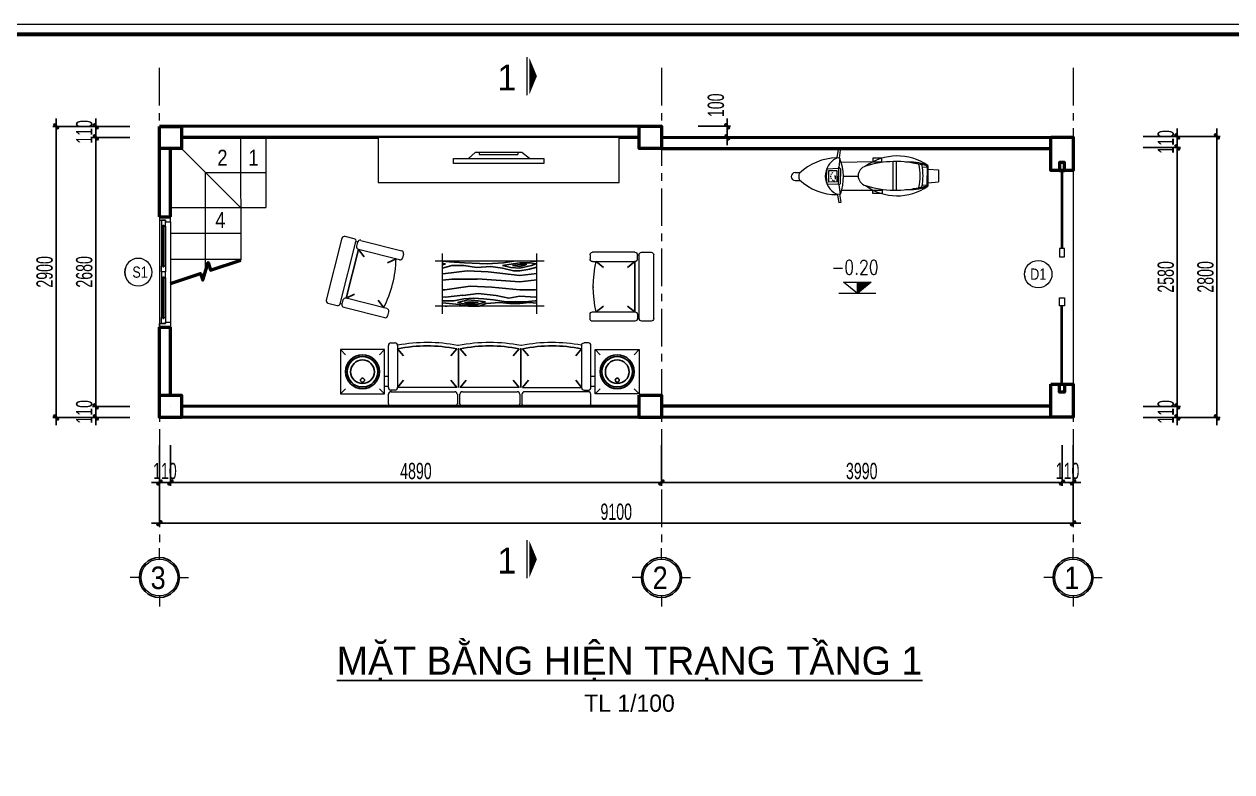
# Model space of a CAD drawing. Header units: millimetres. Extents: x 596422 to 1674380, y -367470 to 58862.
# Drawn here: x 821793 to 833821, y -9813 to -2363 of the extents above; entities that cross this region are included whole.
import ezdxf
from ezdxf.enums import TextEntityAlignment as Align

# ---------------------------------------------------------------- set-up
doc = ezdxf.new("R2010")
doc.units = ezdxf.units.MM
doc.header["$LTSCALE"] = 600
doc.header["$MEASUREMENT"] = 0
doc.linetypes.add('ACAD_ISO07W100', pattern=[3, 0, -3])
doc.linetypes.add('CENTER', pattern=[2, 1.25, -0.25, 0.25, -0.25])
doc.layers.get('0').update_dxf_attribs({"lineweight": 0})
doc.layers.get('Defpoints').update_dxf_attribs({"lineweight": 0})
for name, color, linetype, lineweight in [('0.15_Cua', 144, 'Continuous', 15), ('01-noithat', 33, 'Continuous', 15), ('A-WIPEOUT', 254, 'ACAD_ISO07W100', 0), ('cat1', 30, 'Continuous', 50), ('EG Dim', 8, 'Continuous', 18), ('EG Text2', 7, 'Continuous', 18), ('hatch1', 136, 'Continuous', 9), ('i_noithat', 25, 'Continuous', 15), ('ISO', 33, 'Continuous', 15), ('LC ISO', 153, 'Continuous', 13), ('LC Khac', 4, 'Continuous', 9), ('LC Net manh', 9, 'Continuous', 5), ('LC Text1', 3, 'Continuous', 20), ('LC Text2', 7, 'Continuous', 25), ('text', 1, 'Continuous', 20), ('thay1', 63, 'Continuous', 18), ('truc', 76, 'CENTER', 9), ('v TUONG', 1, 'Continuous', 40), ('VAT DUNG', 44, 'Continuous', 9)]:
    doc.layers.add(name, color=color, linetype=linetype, lineweight=lineweight)
for name, color, linetype in [('font', 41, 'Continuous'), ('Khungten_LCDI', 7, 'Continuous'), ('Kichthuoc', 9, 'Continuous'), ('NETMANH', 44, 'Continuous')]:
    doc.layers.add(name, color=color, linetype=linetype)
doc.styles.add('EG 1', font='VHAVANB.TTF')
doc.styles.add('General text 2', font='arial.ttf')
doc.styles.add('HOATBIF', font='hoatbif.shx', dxfattribs={"width": 0.65})
doc.styles.add('Khungten', font='VHAVAN.TTF', dxfattribs={"width": 0.9, "height": 5000})
doc.styles.add('LC 1', font='VHAVANB.TTF')
doc.styles.add('style1', font='VHARIALN.TTF')
doc.styles.add('T1', font='Vnsimli.shx', dxfattribs={"width": 0.8})
doc.styles.add('Title', font='VHAVAN.TTF', dxfattribs={"width": 0.8})
doc.linetypes.add('ZIGZAG', pattern='A,0.0001,-0.2,[131,ltypeshp.shx,S=0.2,R=0,X=-0.2,Y=0],-0.4,[131,ltypeshp.shx,S=0.2,R=180,X=0.2,Y=0],-0.2', length=0.8001)
doc.dimstyles.new('1-100', dxfattribs={"dimscale": 300, "dimtxt": 1.2, "dimasz": 0.25, "dimexe": 0.5, "dimexo": 0, "dimgap": 0.3, "dimtad": 1, "dimdec": 0, "dimzin": 0, "dimdsep": 46, "dimtxsty": 'HOATBIF', "dimblk1": 'DOT', "dimblk2": 'DOT', "dimsah": 1, "dimcen": -1, "dimdle": 1, "dimclrd": 256, "dimclre": 256, "dimclrt": 4, "dimadec": 3, "dimazin": 2, "dimtfac": 0.333333, "dimtdec": 0, "dimtix": 1, "dimtmove": 2, "dimatfit": 3, "dimldrblk": 'DOT', "dimfxl": 1, "dimtvp": 0.833333, "dimtolj": 1, "dimtzin": 0, "dimarcsym": 0})

# ---------------------------------------------------------------- blocks, each defined once
blk = doc.blocks.new('LCDI-new')
at = {"layer": 'Defpoints', "lineweight": 0}
blk.add_lwpolyline([(-1626044.71, 488105.01), (-1626044.71, 488402.01), (-1625624.71, 488402.01), (-1625624.71, 488105.01)], close=True, dxfattribs=at)
at = {"layer": 'Khungten_LCDI', "color": 5, "lineweight": 60}
blk.add_lwpolyline([(-1626032.71, 488107.01), (-1626032.71, 488400.01), (-1625626.71, 488400.01), (-1625626.71, 488107.01)], close=True, dxfattribs=at)
at = {"color": 2, "style": 'Title', "width": 1.824646}
for tag, p, p2 in [('TENBANVE1', (-1625663.58, 488164.65), (-1625629.32, 488164.65)), ('TENBANVE2', (-1625663.58, 488157.89), (-1625629.32, 488157.89))]:
    blk.add_attdef(tag, text='', height=2.5, dxfattribs=at).set_placement(p, p2, align=Align.FIT)
at = {"color": 7, "style": 'Khungten', "width": 0.8}
for tag, p in [('REVISION', (-1625637.72, 488146.05)), ('NGAYHT', (-1625637.25, 488137.42))]:
    blk.add_attdef(tag, text='', height=2, dxfattribs=at).set_placement(p, align=Align.CENTER)
at = {"color": 2, "style": 'Title', "width": 0.7}
blk.add_attdef('SOBANVE', text='', height=2.5, dxfattribs=at).set_placement((-1625637.09, 488114.55), align=Align.CENTER)
blk = doc.blocks.new('TIEUDE1')
at = {"layer": 'EG Text2', "color": 7, "style": 'EG 1'}
blk.add_attdef('TIªU§Ò', text='', height=5, dxfattribs=at).set_placement((0, 0), align=Align.BOTTOM_CENTER)
blk.add_attdef('TL', text='', height=3, dxfattribs=at).set_placement((0, -2), align=Align.TOP_CENTER)
blk = doc.blocks.new('TTRUC')
at = {"layer": 'ISO'}
for p, q in [((0, 6.37), (0, 10.13)), ((-6.37, 0), (-10.13, 0)), ((6.37, 0), (10.13, 0)), ((0, -6.37), (0, -10.13))]:
    blk.add_line(p, q, dxfattribs=at)
blk.add_circle((0, 0), 6.37, dxfattribs=at)
at = {"layer": 'Kichthuoc'}
blk.add_circle((0, 0), 6.95, dxfattribs=at)
blk = doc.blocks.new('DOT')
at = {"layer": 'Kichthuoc'}
blk.add_line((-3, 0), (3, 0), dxfattribs=at)
at = {"layer": 'Kichthuoc', "color": 4}
blk.add_line((-1, -1), (1, 1), dxfattribs=at)
blk.add_lwpolyline([(0.5, 1), (-1, -0.5), (-0.5, -1), (1, 0.5)], close=True, dxfattribs=at)
blk = doc.blocks.new('*D348')
at = {"layer": 'Defpoints', "color": 0, "transparency": 16777216}
for p in [(823250, -6558), (828140, -6558), (828140, -6930)]:
    blk.add_point(p, dxfattribs=at)
at = {"layer": 'EG Dim', "lineweight": -2, "transparency": 16777216}
for p, q in [((823250, -6558), (823250, -6962)), ((828140, -6558), (828140, -6962)), ((823276, -6930), (828114, -6930))]:
    blk.add_line(p, q, dxfattribs=at)
at = {"layer": 'EG Dim', "lineweight": -2, "transparency": 16777216, "xscale": 26, "yscale": 26, "zscale": 26, "rotation": 180}
blk.add_blockref('DOT', (823250, -6930), dxfattribs=at)
at = {"layer": 'EG Dim', "lineweight": -2, "transparency": 16777216, "xscale": 26, "yscale": 26, "zscale": 26}
blk.add_blockref('DOT', (828140, -6930), dxfattribs=at)
at = {"layer": 'EG Dim', "color": 4, "transparency": 16777216, "insert": (825695, -6816), "char_height": 162.5, "attachment_point": 5, "style": 'HOATBIF'}
blk.add_mtext('\\A1;4890', dxfattribs=at)
blk = doc.blocks.new('_Dot')
at = {"color": 0, "linetype": 'ByBlock', "lineweight": -2}
blk.add_line((-0.5, 0), (-1, 0), dxfattribs=at)
at = {"color": 0, "linetype": 'ByBlock', "const_width": 0.5}
blk.add_lwpolyline([(-0.25, 0, 1), (0.25, 0, 1)], format="xyb", close=True, dxfattribs=at)
blk = doc.blocks.new('*D349')
at = {"layer": 'Defpoints', "color": 0, "transparency": 16777216}
for p in [(828140, -6558), (832130, -6557), (832130, -6929)]:
    blk.add_point(p, dxfattribs=at)
at = {"layer": 'EG Dim', "lineweight": -2, "transparency": 16777216}
for p, q in [((828140, -6558), (828140, -6962)), ((832130, -6557), (832130, -6962)), ((828166, -6929), (832104, -6929))]:
    blk.add_line(p, q, dxfattribs=at)
at = {"layer": 'EG Dim', "lineweight": -2, "transparency": 16777216, "xscale": 26, "yscale": 26, "zscale": 26, "rotation": 180}
blk.add_blockref('DOT', (828140, -6929), dxfattribs=at)
at = {"layer": 'EG Dim', "lineweight": -2, "transparency": 16777216, "xscale": 26, "yscale": 26, "zscale": 26}
blk.add_blockref('DOT', (832130, -6929), dxfattribs=at)
at = {"layer": 'EG Dim', "color": 4, "transparency": 16777216, "insert": (830135, -6816), "char_height": 162.5, "attachment_point": 5, "style": 'HOATBIF'}
blk.add_mtext('\\A1;3990', dxfattribs=at)
blk = doc.blocks.new('*D350')
at = {"layer": 'Defpoints', "color": 0, "transparency": 16777216}
for p in [(823140, -6558), (832240, -6558), (832240, -7336)]:
    blk.add_point(p, dxfattribs=at)
at = {"layer": 'EG Dim', "lineweight": -2, "transparency": 16777216}
for p, q in [((823140, -6558), (823140, -7369)), ((832240, -6558), (832240, -7369)), ((823166, -7336), (832214, -7336))]:
    blk.add_line(p, q, dxfattribs=at)
at = {"layer": 'EG Dim', "lineweight": -2, "transparency": 16777216, "xscale": 26, "yscale": 26, "zscale": 26, "rotation": 180}
blk.add_blockref('DOT', (823140, -7336), dxfattribs=at)
at = {"layer": 'EG Dim', "lineweight": -2, "transparency": 16777216, "xscale": 26, "yscale": 26, "zscale": 26}
blk.add_blockref('DOT', (832240, -7336), dxfattribs=at)
at = {"layer": 'EG Dim', "color": 4, "transparency": 16777216, "insert": (827690, -7222), "char_height": 162.5, "attachment_point": 5, "style": 'HOATBIF'}
blk.add_mtext('\\A1;9100', dxfattribs=at)
blk = doc.blocks.new('*D351')
at = {"layer": 'Defpoints', "color": 0, "transparency": 16777216}
for p in [(822846, -3491), (822506, -6171), (822846, -6171)]:
    blk.add_point(p, dxfattribs=at)
at = {"layer": 'EG Dim', "lineweight": -2, "transparency": 16777216}
for p, q in [((822846, -3491), (822473, -3491)), ((822506, -3517), (822506, -6145)), ((822846, -6171), (822473, -6171))]:
    blk.add_line(p, q, dxfattribs=at)
at = {"layer": 'EG Dim', "lineweight": -2, "transparency": 16777216, "xscale": 26, "yscale": 26, "zscale": 26}
for p, rotation in [((822506, -3491), 90), ((822506, -6171), 270)]:
    blk.add_blockref('DOT', p, dxfattribs=dict(at, rotation=rotation))
at = {"layer": 'EG Dim', "color": 4, "transparency": 16777216, "insert": (822392, -4831), "char_height": 162.5, "attachment_point": 5, "rotation": 90, "style": 'HOATBIF'}
blk.add_mtext('\\A1;2680', dxfattribs=at)
blk = doc.blocks.new('*D352')
at = {"layer": 'Defpoints', "color": 0, "transparency": 16777216}
for p in [(822846, -6171), (822506, -6281), (822846, -6281)]:
    blk.add_point(p, dxfattribs=at)
at = {"layer": 'EG Dim', "lineweight": -2, "transparency": 16777216}
for p, q in [((822506, -6145), (822506, -6119)), ((822846, -6171), (822473, -6171)), ((822506, -6171), (822506, -6281)), ((822846, -6281), (822473, -6281)), ((822506, -6307), (822506, -6333))]:
    blk.add_line(p, q, dxfattribs=at)
at = {"layer": 'EG Dim', "lineweight": -2, "transparency": 16777216, "xscale": 26, "yscale": 26, "zscale": 26}
for p, rotation in [((822506, -6171), 270), ((822506, -6281), 90)]:
    blk.add_blockref('DOT', p, dxfattribs=dict(at, rotation=rotation))
at = {"layer": 'EG Dim', "color": 4, "transparency": 16777216, "insert": (822392, -6226), "char_height": 162.5, "attachment_point": 5, "rotation": 90, "style": 'HOATBIF'}
blk.add_mtext('\\A1;110', dxfattribs=at)
blk = doc.blocks.new('*D353')
at = {"layer": 'Defpoints', "color": 0, "transparency": 16777216}
for p in [(822846, -3381), (822506, -3491), (822846, -3491)]:
    blk.add_point(p, dxfattribs=at)
at = {"layer": 'EG Dim', "lineweight": -2, "transparency": 16777216}
for p, q in [((822506, -3355), (822506, -3329)), ((822846, -3381), (822473, -3381)), ((822506, -3381), (822506, -3491)), ((822846, -3491), (822473, -3491)), ((822506, -3517), (822506, -3543))]:
    blk.add_line(p, q, dxfattribs=at)
at = {"layer": 'EG Dim', "lineweight": -2, "transparency": 16777216, "xscale": 26, "yscale": 26, "zscale": 26}
for p, rotation in [((822506, -3381), 270), ((822506, -3491), 90)]:
    blk.add_blockref('DOT', p, dxfattribs=dict(at, rotation=rotation))
at = {"layer": 'EG Dim', "color": 4, "transparency": 16777216, "insert": (822392, -3436), "char_height": 162.5, "attachment_point": 5, "rotation": 90, "style": 'HOATBIF'}
blk.add_mtext('\\A1;110', dxfattribs=at)
blk = doc.blocks.new('*D354')
at = {"layer": 'Defpoints', "color": 0, "transparency": 16777216}
for p in [(822846, -3381), (822111, -6281), (822846, -6281)]:
    blk.add_point(p, dxfattribs=at)
at = {"layer": 'EG Dim', "lineweight": -2, "transparency": 16777216}
for p, q in [((822846, -3381), (822079, -3381)), ((822111, -3407), (822111, -6255)), ((822846, -6281), (822079, -6281))]:
    blk.add_line(p, q, dxfattribs=at)
at = {"layer": 'EG Dim', "lineweight": -2, "transparency": 16777216, "xscale": 26, "yscale": 26, "zscale": 26}
for p, rotation in [((822111, -3381), 90), ((822111, -6281), 270)]:
    blk.add_blockref('DOT', p, dxfattribs=dict(at, rotation=rotation))
at = {"layer": 'EG Dim', "color": 4, "transparency": 16777216, "insert": (821997, -4831), "char_height": 162.5, "attachment_point": 5, "rotation": 90, "style": 'HOATBIF'}
blk.add_mtext('\\A1;2900', dxfattribs=at)
blk = doc.blocks.new('*D355')
at = {"layer": 'Defpoints', "color": 0, "transparency": 16777216}
for p in [(823140, -6558), (823250, -6558), (823250, -6930)]:
    blk.add_point(p, dxfattribs=at)
at = {"layer": 'EG Dim', "lineweight": -2, "transparency": 16777216}
for p, q in [((823140, -6558), (823140, -6962)), ((823250, -6558), (823250, -6962)), ((823114, -6930), (823088, -6930)), ((823140, -6930), (823250, -6930)), ((823276, -6930), (823302, -6930))]:
    blk.add_line(p, q, dxfattribs=at)
at = {"layer": 'EG Dim', "lineweight": -2, "transparency": 16777216, "xscale": 26, "yscale": 26, "zscale": 26}
blk.add_blockref('DOT', (823140, -6930), dxfattribs=at)
at = {"layer": 'EG Dim', "lineweight": -2, "transparency": 16777216, "xscale": 26, "yscale": 26, "zscale": 26, "rotation": 180}
blk.add_blockref('DOT', (823250, -6930), dxfattribs=at)
at = {"layer": 'EG Dim', "color": 4, "transparency": 16777216, "insert": (823195, -6816), "char_height": 162.5, "attachment_point": 5, "style": 'HOATBIF'}
blk.add_mtext('\\A1;110', dxfattribs=at)
blk = doc.blocks.new('*D369')
at = {"layer": 'Defpoints', "color": 0, "transparency": 16777216}
for p in [(832130, -6557), (832240, -6557), (832240, -6929)]:
    blk.add_point(p, dxfattribs=at)
at = {"layer": 'EG Dim', "lineweight": -2, "transparency": 16777216}
for p, q in [((832130, -6557), (832130, -6962)), ((832240, -6557), (832240, -6962)), ((832104, -6929), (832078, -6929)), ((832130, -6929), (832240, -6929)), ((832266, -6929), (832292, -6929))]:
    blk.add_line(p, q, dxfattribs=at)
at = {"layer": 'EG Dim', "lineweight": -2, "transparency": 16777216, "xscale": 26, "yscale": 26, "zscale": 26}
blk.add_blockref('DOT', (832130, -6929), dxfattribs=at)
at = {"layer": 'EG Dim', "lineweight": -2, "transparency": 16777216, "xscale": 26, "yscale": 26, "zscale": 26, "rotation": 180}
blk.add_blockref('DOT', (832240, -6929), dxfattribs=at)
at = {"layer": 'EG Dim', "color": 4, "transparency": 16777216, "insert": (832185, -6815), "char_height": 162.5, "attachment_point": 5, "style": 'HOATBIF'}
blk.add_mtext('\\A1;110', dxfattribs=at)
blk = doc.blocks.new('*D370')
at = {"layer": 'Defpoints', "color": 0, "transparency": 16777216}
for p in [(832938, -3591), (832938, -6171), (833278, -6171)]:
    blk.add_point(p, dxfattribs=at)
at = {"layer": 'EG Dim', "lineweight": -2, "transparency": 16777216}
for p, q in [((832938, -3591), (833310, -3591)), ((833278, -3617), (833278, -6145)), ((832938, -6171), (833310, -6171))]:
    blk.add_line(p, q, dxfattribs=at)
at = {"layer": 'EG Dim', "lineweight": -2, "transparency": 16777216, "xscale": 26, "yscale": 26, "zscale": 26}
for p, rotation in [((833278, -3591), 90), ((833278, -6171), 270)]:
    blk.add_blockref('DOT', p, dxfattribs=dict(at, rotation=rotation))
at = {"layer": 'EG Dim', "color": 4, "transparency": 16777216, "insert": (833164, -4881), "char_height": 162.5, "attachment_point": 5, "rotation": 90, "style": 'HOATBIF'}
blk.add_mtext('\\A1;2580', dxfattribs=at)
blk = doc.blocks.new('*D371')
at = {"layer": 'Defpoints', "color": 0, "transparency": 16777216}
for p in [(832938, -6171), (832938, -6281), (833278, -6281)]:
    blk.add_point(p, dxfattribs=at)
at = {"layer": 'EG Dim', "lineweight": -2, "transparency": 16777216}
for p, q in [((833278, -6145), (833278, -6119)), ((832938, -6171), (833310, -6171)), ((833278, -6171), (833278, -6281)), ((832938, -6281), (833310, -6281)), ((833278, -6307), (833278, -6333))]:
    blk.add_line(p, q, dxfattribs=at)
at = {"layer": 'EG Dim', "lineweight": -2, "transparency": 16777216, "xscale": 26, "yscale": 26, "zscale": 26}
for p, rotation in [((833278, -6171), 270), ((833278, -6281), 90)]:
    blk.add_blockref('DOT', p, dxfattribs=dict(at, rotation=rotation))
at = {"layer": 'EG Dim', "color": 4, "transparency": 16777216, "insert": (833164, -6226), "char_height": 162.5, "attachment_point": 5, "rotation": 90, "style": 'HOATBIF'}
blk.add_mtext('\\A1;110', dxfattribs=at)
blk = doc.blocks.new('*D372')
at = {"layer": 'Defpoints', "color": 0, "transparency": 16777216}
for p in [(832938, -3481), (832938, -3591), (833278, -3591)]:
    blk.add_point(p, dxfattribs=at)
at = {"layer": 'EG Dim', "lineweight": -2, "transparency": 16777216}
for p, q in [((832938, -3481), (833310, -3481)), ((833278, -3455), (833278, -3429)), ((833278, -3481), (833278, -3591)), ((832938, -3591), (833310, -3591)), ((833278, -3617), (833278, -3643))]:
    blk.add_line(p, q, dxfattribs=at)
at = {"layer": 'EG Dim', "lineweight": -2, "transparency": 16777216, "xscale": 26, "yscale": 26, "zscale": 26}
for p, rotation in [((833278, -3481), 270), ((833278, -3591), 90)]:
    blk.add_blockref('DOT', p, dxfattribs=dict(at, rotation=rotation))
at = {"layer": 'EG Dim', "color": 4, "transparency": 16777216, "insert": (833164, -3536), "char_height": 162.5, "attachment_point": 5, "rotation": 90, "style": 'HOATBIF'}
blk.add_mtext('\\A1;110', dxfattribs=at)
blk = doc.blocks.new('*D373')
at = {"layer": 'Defpoints', "color": 0, "transparency": 16777216}
for p in [(832938, -3481), (832938, -6281), (833672, -6281)]:
    blk.add_point(p, dxfattribs=at)
at = {"layer": 'EG Dim', "lineweight": -2, "transparency": 16777216}
for p, q in [((832938, -3481), (833705, -3481)), ((833672, -3507), (833672, -6255)), ((832938, -6281), (833705, -6281))]:
    blk.add_line(p, q, dxfattribs=at)
at = {"layer": 'EG Dim', "lineweight": -2, "transparency": 16777216, "xscale": 26, "yscale": 26, "zscale": 26}
for p, rotation in [((833672, -3481), 90), ((833672, -6281), 270)]:
    blk.add_blockref('DOT', p, dxfattribs=dict(at, rotation=rotation))
at = {"layer": 'EG Dim', "color": 4, "transparency": 16777216, "insert": (833559, -4881), "char_height": 162.5, "attachment_point": 5, "rotation": 90, "style": 'HOATBIF'}
blk.add_mtext('\\A1;2800', dxfattribs=at)
blk = doc.blocks.new('b11')
for p, q in [((363, 2122), (363, 2028)), ((2354, 2147), (388, 2147)), ((1049, 2028), (1049, 2122)), ((1070, 2028), (1070, 2122)), ((1095, 2147), (1642, 2147)), ((1667, 2122), (1667, 2028)), ((1692, 2028), (1692, 2122)), ((1718, 2147), (2354, 2147)), ((2379, 2122), (2379, 2028)), ((362, 1961), (362, 1540)), ((387, 1986), (388, 2003)), ((430, 1986), (387, 1986)), ((388, 2003), (1024, 2003)), ((455, 1540), (455, 1961)), ((1042, 1961), (455, 1961)), ((1077, 1961), (1665, 1961)), ((1642, 2003), (1095, 2003)), ((1699, 1961), (2287, 1961)), ((2354, 2003), (1718, 2003)), ((2287, 1540), (2287, 1961)), ((2312, 1986), (2354, 1986)), ((2354, 1986), (2354, 2003)), ((2379, 1961), (2379, 1540)), ((387, 1514), (430, 1514)), ((1052, 1541), (1060, 1543)), ((1682, 1543), (1689, 1541)), ((2287, 1539), (2282, 1539)), ((2354, 1514), (2312, 1514)), ((-263, 638), (-263, 1274)), ((-238, 1299), (-144, 1299)), ((-119, 1274), (-118, 638)), ((-102, 1274), (-119, 1274)), ((-102, 1232), (-102, 1274)), ((-77, 1300), (345, 1300)), ((345, 1207), (-76, 1207)), ((370, 1275), (370, 1232)), ((902, 1225), (902, 625)), ((1839, 1225), (1839, 625)), ((2386, 1246), (2375, 1205)), ((2824, 1160), (2416, 1264)), ((827, 1150), (1914, 1150)), ((2393, 1174), (2801, 1070)), ((2859, 1125), (2702, 508)), ((2832, 1088), (2842, 1129)), ((2842, 1129), (2859, 1125)), ((2842, 473), (2999, 1089)), ((2981, 1119), (2889, 1143)), ((334, 1059), (336, 1059)), ((2367, 1028), (2365, 1028)), ((334, 961), (336, 961)), ((334, 862), (336, 862)), ((2343, 932), (2341, 933)), ((2319, 837), (2316, 838)), ((-143, 613), (-238, 613)), ((-101, 637), (-118, 638)), ((-101, 680), (-101, 637)), ((345, 705), (-76, 705)), ((-76, 612), (345, 613)), ((370, 638), (370, 680)), ((827, 700), (1914, 700)), ((2228, 629), (2239, 670)), ((2269, 688), (2677, 584)), ((2654, 494), (2246, 598)), ((2695, 553), (2685, 512)), ((2685, 512), (2702, 508)), ((2720, 478), (2811, 454))]:
    blk.add_line(p, q)
for points in [[(-120, 1583), (-120, 2023), (320, 2023), (320, 1583)], [(2857, 1583), (2857, 2023), (2418, 2023), (2418, 1583)]]:
    blk.add_lwpolyline(points, close=True)
for points in [[(-69, 1972), (-120, 2023)], [(269, 1972), (320, 2023)], [(320, 1950), (362, 1950)], [(2379, 1950), (2418, 1950)], [(2468, 1972), (2418, 2023)], [(2806, 1972), (2857, 2023)], [(320, 1850), (362, 1850)], [(2379, 1850), (2418, 1850)], [(-120, 1583), (-69, 1634)], [(269, 1634), (320, 1583)], [(2468, 1634), (2418, 1583)], [(2857, 1583), (2806, 1634)]]:
    blk.add_lwpolyline(points)
for centre, major_axis, start_param, end_param in [((388, 2122), (-17.7, -17.7), 3.926991, 5.497787), ((1024, 2122), (17.7, -17.7), 0.785398, 2.356194), ((1095, 2122), (-17.7, -17.7), 3.926991, 5.497787), ((1642, 2122), (17.7, -17.7), 0.785398, 2.356194), ((1718, 2122), (-17.7, -17.7), 3.926991, 5.497787), ((2354, 2122), (17.7, -17.7), 0.785398, 2.356194), ((387, 1961), (-17.7, -17.7), 3.926991, 5.497787), ((388, 2028), (-17.7, -17.7), 5.497787, 7.068583), ((430, 1961), (17.7, -17.7), 0.785398, 2.356194), ((1024, 2028), (17.7, -17.7), -0.785398, 0.785398), ((1095, 2028), (17.7, -17.7), 3.926991, 5.497787), ((1642, 2028), (-17.7, -17.7), 0.785398, 2.356194), ((1718, 2028), (17.7, -17.7), 3.926991, 5.497787), ((2312, 1961), (-17.7, -17.7), 3.926991, 5.497787), ((2354, 2028), (-17.7, -17.7), 0.785398, 2.356194), ((2354, 1961), (17.7, -17.7), 0.785398, 2.356194), ((387, 1540), (-17.7, -17.7), 5.497787, 7.068583), ((749, 3116), (-1134, -1134), 0.601126, 0.975684), ((1371, 3116), (1134, -1134), -0.98054, -0.590256), ((1993, 3116), (1134, -1134), -0.975684, -0.601126), ((2312, 1540), (-17.7, -17.7), 5.497787, 7.068583), ((2354, 1540), (-17.7, -17.7), 0.785398, 2.356194), ((2399, 1198), (12.8, -21.5), 3.926076, 5.496872), ((2410, 1240), (-21.5, -12.8), 3.926076, 5.496872), ((3439, 648), (1102, -281), 2.918938, 3.364057), ((2807, 1094), (-21.5, -12.8), 0.784483, 2.355279), ((2818, 1136), (-21.5, -12.8), 2.355279, 3.926076), ((2883, 1118), (-21.5, -12.8), 3.926076, 5.496872), ((2975, 1095), (12.8, -21.5), 0.784483, 2.355279), ((2252, 622), (12.8, -21.5), 3.926076, 5.496872), ((2263, 663), (12.8, -21.5), 2.355279, 3.926076), ((2661, 518), (12.8, -21.5), -0.786313, 0.784483), ((2671, 559), (12.8, -21.5), 0.784483, 2.355279), ((2726, 502), (12.8, -21.5), 3.926076, 5.496872), ((2817, 479), (-21.5, -12.8), 0.784483, 2.355279)]:
    blk.add_ellipse(centre, major_axis=major_axis, ratio=1, start_param=start_param, end_param=end_param)
at = {"extrusion": (0, 0, -1)}
for centre, major_axis, start_param, end_param in [((430, 1540), (17.7, -17.7), 5.497787, 7.068583), ((-238, 1274), (-17.7, -17.7), 0.784483, 2.355279), ((-144, 1274), (17.7, -17.7), 3.926076, 5.496872), ((-77, 1274), (17.7, -17.7), 2.355279, 3.926076), ((-77, 1232), (17.7, -17.7), 0.784483, 2.355279), ((-799, 955), (-1137, -1), 2.918938, 3.364057), ((345, 1275), (17.7, -17.7), 3.926076, 5.496872), ((345, 1232), (-17.7, -17.7), 3.926076, 5.496872), ((-238, 638), (17.7, -17.7), 0.784483, 2.355279), ((-143, 638), (-17.7, -17.7), 3.926076, 5.496872), ((-76, 680), (-17.7, -17.7), 0.784483, 2.355279), ((-76, 637), (-17.7, -17.7), -0.786313, 0.784483), ((345, 680), (-17.7, -17.7), 2.355279, 3.926076), ((345, 638), (-17.7, -17.7), 3.926076, 5.496872)]:
    blk.add_ellipse(centre, major_axis=major_axis, ratio=1, start_param=start_param, end_param=end_param, dxfattribs=at)
at = {"layer": 'NETMANH'}
for p, q in [((455, 1961), (513, 1888)), ((1042, 1961), (984, 1888)), ((1060, 1960), (1060, 1567)), ((1077, 1961), (1135, 1888)), ((1077, 1961), (1135, 1888)), ((1665, 1961), (1606, 1888)), ((1682, 1960), (1682, 1567)), ((1699, 1961), (1757, 1888)), ((2287, 1961), (2228, 1888)), ((455, 1574), (513, 1646)), ((1042, 1574), (984, 1646)), ((1077, 1574), (1135, 1646)), ((1665, 1574), (1606, 1646)), ((1699, 1574), (1757, 1646)), ((2287, 1574), (2228, 1646)), ((-76, 705), (-76, 1207)), ((-76, 1207), (-4, 1149)), ((310, 1207), (238, 1149)), ((2426, 1166), (2482, 1091)), ((2677, 584), (2801, 1070)), ((2801, 1070), (2717, 1031)), ((-76, 705), (-4, 763)), ((311, 705), (238, 764)), ((2302, 679), (2387, 718)), ((2677, 584), (2621, 658))]:
    blk.add_line(p, q, dxfattribs=at)
for points in [[(912, 1150), (902, 1150)], [(972, 1114), (902, 1120)], [(918, 1096), (902, 1096)], [(1017, 1105), (918, 1096)], [(1071, 1123), (972, 1114)], [(1206, 1105), (1071, 1105), (1017, 1105)], [(1170, 1123), (1071, 1123)], [(1269, 1114), (1170, 1123)], [(1332, 1087), (1206, 1105)], [(1404, 1123), (1269, 1114)], [(1431, 1078), (1332, 1087)], [(1476, 1150), (1404, 1123)], [(1494, 1132), (1413, 1105)], [(1413, 1105), (1485, 1096)], [(1584, 1150), (1476, 1150)], [(1484, 1114), (1574, 1123)], [(1566, 1105), (1485, 1114)], [(1485, 1096), (1584, 1087)], [(1593, 1132), (1494, 1132)], [(1620, 1114), (1566, 1105)], [(1575, 1123), (1620, 1114)], [(1674, 1132), (1584, 1150)], [(1584, 1087), (1692, 1114)], [(1692, 1114), (1593, 1132)], [(1727, 1096), (1628, 1078)], [(1773, 1123), (1674, 1132)], [(1818, 1096), (1728, 1096)], [(1839, 1117), (1773, 1123)], [(1800, 1150), (1794, 1150)], [(1812, 1150), (1800, 1150)], [(1839, 1098), (1818, 1096)], [(909, 1059), (902, 1059)], [(918, 988), (902, 985)], [(1071, 1051), (909, 1060)], [(1071, 988), (918, 988)], [(1179, 1069), (1071, 1051)], [(1350, 961), (1071, 988)], [(1305, 1042), (1179, 1069)], [(1485, 1024), (1305, 1042)], [(1530, 1069), (1431, 1078)], [(1637, 1042), (1484, 1024)], [(1629, 1078), (1530, 1069)], [(1818, 988), (1566, 952)], [(1809, 1059), (1638, 1041)], [(1839, 1058), (1809, 1060)], [(1839, 988), (1818, 988)], [(1071, 907), (902, 886)], [(1071, 844), (902, 823)], [(1493, 879), (1070, 906)], [(1386, 808), (1071, 844)], [(1566, 952), (1350, 961)], [(1746, 880), (1494, 880)], [(1839, 891), (1746, 880)], [(972, 781), (902, 761)], [(909, 727), (954, 745)], [(963, 718), (909, 727)], [(954, 745), (1071, 772)], [(1070, 799), (971, 781)], [(999, 736), (1071, 754)], [(1071, 736), (999, 736)], [(1134, 799), (1071, 799)], [(1161, 763), (1071, 772)], [(1143, 745), (1071, 754)], [(1143, 745), (1071, 736)], [(1179, 736), (1071, 718)], [(1242, 772), (1134, 799)], [(1242, 745), (1161, 763)], [(1242, 745), (1179, 736)], [(1394, 727), (1232, 718)], [(1359, 754), (1242, 772)], [(1503, 763), (1359, 754)], [(1593, 799), (1386, 808)], [(1620, 718), (1395, 727)], [(1629, 745), (1503, 763)], [(1755, 817), (1593, 799)], [(1746, 745), (1629, 745)], [(1839, 772), (1746, 745)], [(1839, 827), (1755, 817)], [(1809, 727), (1839, 739)], [(1839, 722), (1809, 727)], [(902, 706), (964, 700)], [(1071, 718), (963, 718)], [(1233, 718), (1129, 700)], [(1773, 709), (1620, 718)], [(1773, 709), (1839, 703)]]:
    blk.add_lwpolyline(points, dxfattribs=at)
for centre, radius in [((100, 1803), 169), ((100, 1803), 152), ((2637, 1803), 169), ((2637, 1803), 152), ((100, 1803), 118), ((100, 1887), 20.3), ((2637, 1803), 118), ((2637, 1887), 20.3)]:
    blk.add_circle(centre, radius, dxfattribs=at)
for centre, major_axis, start_param, end_param in [((749, 3100), (-1099, -1099), 0.595113, 0.975684), ((1371, 3100), (-1099, -1099), 0.595113, 0.975684), ((1993, 3100), (1099, -1099), -0.975684, -0.595113)]:
    blk.add_ellipse(centre, major_axis=major_axis, ratio=1, start_param=start_param, end_param=end_param, dxfattribs=at)
blk = doc.blocks.new('MB LCD')
for p, q in [((193, 20), (-193, 20)), ((-193, 0), (-193, 20)), ((193, 0), (193, 20))]:
    blk.add_line(p, q)
for points in [[(450, 60), (-450, 60), (-450, 110), (450, 110)], [(300, 60), (-308, 60), (-233, 0), (233, 0)]]:
    blk.add_lwpolyline(points, close=True)
blk = doc.blocks.new('*U104')
blk.add_wipeout([(-1200, 0), (1200, 0), (1200, -450), (-1200, -450)])
blk.add_lwpolyline([(-1200, -450), (1200, -450), (1200, 0), (-1200, 0)], close=True)
at = {"rotation": 180}
blk.add_blockref('MB LCD', (0, -150), dxfattribs=at)
blk = doc.blocks.new('yfu')
at = {"layer": 'VAT DUNG'}
for p, q in [((-73239, 14146), (-73239, 14095)), ((-73159, 14147), (-73159, 14096)), ((-73197, 13839), (-73271, 13832)), ((-73122, 13833), (-73197, 13839)), ((-73123, 13833), (-73115, 13717)), ((-73385, 13727), (-73457, 13712)), ((-73457, 13712), (-73454, 13690)), ((-73374, 13697), (-73379, 13729)), ((-73276, 13715), (-73283, 13710)), ((-73270, 13832), (-73276, 13715)), ((-73276, 13715), (-73195, 13716)), ((-73254, 13812), (-73138, 13813)), ((-73253, 13732), (-73254, 13812)), ((-73138, 13733), (-73253, 13732)), ((-73195, 13749), (-73226, 13750)), ((-73196, 13746), (-73196, 13754)), ((-73115, 13717), (-73195, 13716)), ((-73138, 13813), (-73138, 13733)), ((-73115, 13717), (-73107, 13712)), ((-73016, 13701), (-73012, 13733)), ((-72933, 13718), (-73007, 13731)), ((-72936, 13696), (-72933, 13718)), ((-73454, 13690), (-73375, 13701)), ((-73374, 13697), (-73283, 13710)), ((-73334, 13685), (-73333, 13367)), ((-73283, 13710), (-73268, 13695)), ((-73268, 13695), (-73195, 13696)), ((-73122, 13697), (-73195, 13696)), ((-73194, 13667), (-73194, 13520)), ((-73107, 13712), (-73122, 13697)), ((-73016, 13701), (-73107, 13712)), ((-73054, 13691), (-73050, 13371)), ((-73016, 13705), (-72936, 13696)), ((-73051, 13141), (-73334, 13141)), ((-73053, 13174), (-73332, 13174)), ((-73284, 12883), (-73280, 12832)), ((-73101, 12883), (-73105, 12832)), ((-73286, 12823), (-73192, 12823)), ((-73279, 12832), (-73192, 12832)), ((-73261, 12823), (-73252, 12721)), ((-73106, 12832), (-73192, 12832)), ((-73192, 12823), (-73099, 12823)), ((-73124, 12823), (-73132, 12721)), ((-73132, 12721), (-73252, 12721))]:
    blk.add_line(p, q, dxfattribs=at)
at = {"layer": 'VAT DUNG', "ltscale": 500}
for points in [[(-73369, 13374), (-73333, 13374), (-73333, 13281), (-73369, 13281)], [(-73017, 13375), (-73053, 13375), (-73053, 13283), (-73016, 13283)]]:
    blk.add_lwpolyline(points, close=True, dxfattribs=at)
at = {"layer": 'VAT DUNG'}
for centre, radius, start, end in [((-72853, 13737), 526, 135.8998, 180.8592), ((-73199, 14147), 39.9, 90.6026, 180.6026), ((-73202, 14057), 54.5, 86.9262, 122.2997), ((-73199, 14147), 39.9, 0.6026, 90.6026), ((-73195, 14057), 54.5, 58.9054, 94.2789), ((-73568, 13720), 556, 1.3018, 43.7328), ((-73195, 13648), 199, 28.0269, 153.1782), ((-73388, 13743), 16, 281.4432, 340.6287), ((-73197, 13750), 44.7, 165.7622, 178.5232), ((-73197, 13750), 44.7, 138.8415, 153.7802), ((-73197, 13750), 44.7, 110.0387, 125.0282), ((-73197, 13750), 44.7, 82.7969, 98.3589), ((-73197, 13750), 44.7, 53.6605, 67.049), ((-73197, 13750), 44.7, 29.4683, 43.8064), ((-73004, 13747), 16, 200.5764, 259.7619), ((-73205, 14160), 493, 249.9481, 292.5464), ((-73192, 13420), 100, 14.5982, 165.4018), ((-72855, 13132), 536, 144.1019, 214.6808), ((-72311, 13144), 1024, 162.8293, 194.6494), ((-74073, 13144), 1024, 345.3506, 17.1707), ((-73530, 13132), 536, 325.3192, 35.8981), ((-72748, 13014), 581, 176.4527, 197.8243), ((-72748, 13014), 581, 176.4527, 197.8243), ((-73636, 13014), 581, 342.1757, 3.5473), ((-72769, 13011), 551, 183.7066, 197.4148), ((-73192, 13416), 515, 257.0685, 282.9315), ((-73192, 13416), 542, 258.392, 281.608), ((-73616, 13011), 551, 342.5852, 356.2934), ((-73286, 12839), 16, 191.1421, 270), ((-73286, 12839), 16, 191.1421, 270), ((-73279, 12848), 16, 188.1702, 270), ((-73106, 12848), 16, 270, 351.8298), ((-73099, 12839), 16, 270, 348.8579)]:
    blk.add_arc(centre, radius, start, end, dxfattribs=at)
blk = doc.blocks.new('Caodo1')
at = {"layer": 'LC Text1'}
blk.add_hatch(color=256, dxfattribs=at).paths.add_polyline_path([(0, 200), (0, 0), (243, 200)])
for p, q in [((324, 0), (-324, 0)), ((0, 0), (0, 200))]:
    blk.add_line(p, q, dxfattribs=at)
blk.add_lwpolyline([(-243, 200), (243, 200), (0, 0), (0, 0)], close=True, dxfattribs=at)
at = {"layer": 'LC Text1', "style": 'T1', "width": 0.8}
blk.add_attdef('%%P0,00', text='', height=250, dxfattribs=at).set_placement((-39, 460), align=Align.MIDDLE_CENTER)
blk = doc.blocks.new('*U10')
at = {"layer": 'A-WIPEOUT'}
blk.add_lwpolyline([(0, 4.25), (-2.5, 3.44), (-4.04, 1.31), (-4.04, -1.31), (-2.5, -3.44), (0, -4.25), (2.5, -3.44), (4.04, -1.31), (4.04, 1.31), (2.5, 3.44)], close=True, dxfattribs=at)
blk.add_wipeout([(0, 4.25), (-2.5, 3.44), (-4.04, 1.31), (-4.04, -1.31), (-2.5, -3.44), (0, -4.25), (2.5, -3.44), (4.04, -1.31), (4.04, 1.31), (2.5, 3.44)]).dxf.layer = 'A-WIPEOUT'
blk.add_circle((0, 0), 4.25)
at = {"layer": 'text', "style": 'General text 2', "width": 0.8, "flags": 8}
blk.add_attdef('SYMBOL', text='', height=3.5, dxfattribs=at).set_placement((0, 0), align=Align.MIDDLE_CENTER)
blk = doc.blocks.new('*U18')
for p, q in [((35, 0), (1065, 0)), ((50, -110), (1050, -110)), ((610, -20), (1005, -20)), ((610, -60), (1005, -60))]:
    blk.add_line(p, q)
at = {"color": 8, "lineweight": 5}
for p, q in [((95, -20), (490, -20)), ((95, -35), (490, -35)), ((95, -45), (490, -45)), ((95, -60), (490, -60)), ((610, -20), (1005, -20)), ((610, -35), (1005, -35)), ((610, -45), (1005, -45)), ((610, -60), (1005, -60))]:
    blk.add_line(p, q, dxfattribs=at)
for points in [[(0, 0), (35, 0), (35, -60), (50, -60), (50, -110), (0, -110), (0, 0)], [(1100, 0), (1065, 0), (1065, -60), (1050, -60), (1050, -110), (1100, -110), (1100, 0)], [(610, -45), (610, -60), (550, -60), (550, -20), (610, -20), (610, -35), (600, -35), (600, -45), (610, -45)], [(1005, -45), (1005, -60), (1065, -60), (1065, -20), (1005, -20), (1005, -35), (1015, -35), (1015, -45), (1005, -45)]]:
    blk.add_lwpolyline(points)
for points in [[(35, -20), (95, -20), (95, -35), (85, -35), (85, -45), (95, -45), (95, -60), (35, -60)], [(550, -20), (490, -20), (490, -35), (500, -35), (500, -45), (490, -45), (490, -60), (550, -60)]]:
    blk.add_lwpolyline(points, close=True)
for points in [[(95, -29, -0.312187), (102, -35, -0.312187)], [(95, -51, 0.312187), (102, -45, 0.312187)], [(490, -29, 0.312187), (483, -35, 0.312187)], [(490, -51, -0.312187), (483, -45, -0.312187)]]:
    blk.add_lwpolyline(points, format="xyb", dxfattribs=at)
for centre, start, end in [((609, -37), 14.2151, 83.5658), ((609, -43), 276.4342, 345.7849), ((1006, -37), 96.4342, 165.7849), ((1006, -43), 194.2151, 263.5658)]:
    blk.add_arc(centre, 8.25, start, end, dxfattribs=at)
blk = doc.blocks.new('*D387')
at = {"layer": 'Defpoints', "color": 0, "transparency": 16777216}
for p in [(828507, -3380), (828796, -3380), (828507, -3490)]:
    blk.add_point(p, dxfattribs=at)
at = {"layer": 'EG Dim', "lineweight": -2, "transparency": 16777216}
for p, q in [((828796, -3354), (828796, -3328)), ((828507, -3380), (828829, -3380)), ((828796, -3490), (828796, -3380)), ((828507, -3490), (828829, -3490)), ((828796, -3516), (828796, -3542))]:
    blk.add_line(p, q, dxfattribs=at)
at = {"layer": 'EG Dim', "lineweight": -2, "transparency": 16777216, "xscale": 26, "yscale": 26, "zscale": 26}
for p, rotation in [((828796, -3380), 270), ((828796, -3490), 90)]:
    blk.add_blockref('DOT', p, dxfattribs=dict(at, rotation=rotation))
at = {"layer": 'EG Dim', "color": 4, "transparency": 16777216, "insert": (828683, -3171), "char_height": 162.5, "attachment_point": 5, "rotation": 90, "style": 'HOATBIF'}
blk.add_mtext('\\A1;100', dxfattribs=at)

msp = doc.modelspace()

# ---------------------------------------------------------------- linework, layer by layer
at = {"layer": 'cat1'}
for p, q in [((828139.4, -3380.4), (823139.4, -3380.8)), ((823139.5, -4280.8), (823139.4, -3600.8)), ((823249.5, -4280.8), (823249.4, -3600.8)), ((827919.4, -3490.4), (823359.4, -3490.8)), ((828139.4, -3490.4), (832239.4, -3490)), ((828139.4, -3490.4), (828139.4, -3490.4)), ((828139.4, -3600.4), (832019.4, -3600)), ((823139.5, -4280.8), (823249.5, -4280.8)), ((823139.5, -5380.8), (823249.6, -5380.8)), ((823139.7, -6280.8), (823139.6, -5380.8)), ((823249.6, -6060.8), (823249.6, -5380.8)), ((823249.7, -6170.8), (823249.7, -6170.7)), ((827919.6, -6170.4), (823359.6, -6170.8)), ((832019.6, -6170), (828139.6, -6170.4)), ((832239.7, -6170), (832239.6, -6170)), ((832239.7, -6280), (823139.7, -6280.8))]:
    msp.add_line(p, q, dxfattribs=at)
for points in [[(823139.4, -3380.8), (823359.4, -3380.8), (823359.4, -3600.8), (823139.4, -3600.8), (823139.4, -3380.8)], [(827919.4, -3380.4), (828139.4, -3380.4), (828139.4, -3600.4), (827919.4, -3600.4), (827919.4, -3380.4)], [(827919.4, -3380.4), (827919.4, -3380.4)], [(832019.4, -3490), (832239.4, -3490), (832239.4, -3820), (832019.4, -3820), (832019.4, -3490)], [(823249.6, -4946.3), (823549.9, -4847), (823572.2, -4914.5), (823625.6, -4738.5), (823650.4, -4813.8), (823949.5, -4714.9)], [(832019.6, -5949.9), (832239.6, -5949.9), (832239.6, -6279.9), (832019.6, -6279.9), (832019.6, -5949.9)], [(823139.6, -6060.8), (823359.6, -6060.8), (823359.6, -6280.8), (823139.6, -6280.8), (823139.6, -6060.8)], [(827919.6, -6060.4), (828139.6, -6060.4), (828139.6, -6280.4), (827919.6, -6280.4), (827919.6, -6060.4)]]:
    msp.add_lwpolyline(points, dxfattribs=at)
for points in [[(832104.4, -3820), (832154.4, -3820), (832154.4, -3740), (832104.4, -3740)], [(832104.4, -5949.9), (832154.4, -5949.9), (832154.4, -6029.9), (832104.4, -6029.9)]]:
    msp.add_lwpolyline(points, close=True, dxfattribs=at)
at = {"layer": 'hatch1'}
msp.add_lwpolyline([(823599.4, -4824.8), (823599.4, -3840.8), (824199.4, -3840.8)], dxfattribs=at)
at = {"layer": 'LC Khac', "color": 1, "ltscale": 2}
for p, q in [((826802.1, -3070.1), (826802.1, -2691.5)), ((826802.1, -7883.2), (826802.1, -7504.5))]:
    msp.add_line(p, q, dxfattribs=at)
for points in [[(826900.1, -2880.8, 0, 367.7, 0), (826824.1, -2880.8, 214.5, 214.5, 0)], [(826900.1, -7693.9, 0, 367.7, 0), (826824.1, -7693.9, 214.5, 214.5, 0)]]:
    msp.add_lwpolyline(points, format="xyseb", dxfattribs=at)
at = {"layer": 'thay1'}
for p, q in [((823359.4, -3600.8), (823949.4, -4190.8)), ((823949.4, -3490.8), (823949.5, -4714.9)), ((824199.4, -3490.8), (824199.4, -4190.8)), ((832239.4, -3820), (832239.4, -5949.9)), ((823249.4, -4190.8), (824199.4, -4190.8)), ((823249.4, -4446.8), (823949.4, -4446.8)), ((823249.4, -4702.8), (823949.4, -4702.8))]:
    msp.add_line(p, q, dxfattribs=at)
for points in [[(832104.4, -4679.4), (832154.4, -4679.4), (832154.4, -4599.4), (832104.4, -4599.4)], [(832104.4, -5090.4), (832154.4, -5090.4), (832154.4, -5170.4), (832104.4, -5170.4)]]:
    msp.add_lwpolyline(points, close=True, dxfattribs=at)
at = {"layer": 'truc', "ltscale": 0.5}
for p, q in [((823139.3, -2798.7), (823139.8, -7585.2)), ((828139.3, -2798.7), (828139.8, -7585.2)), ((832239.3, -2798.7), (832239.8, -7585.2))]:
    msp.add_line(p, q, dxfattribs=at)
at = {"layer": 'v TUONG', "linetype": 'ZIGZAG', "ltscale": 0.5}
for p, q in [((832129.4, -3820), (832129.4, -4599.4)), ((832129.4, -5949.9), (832129.4, -5170.4))]:
    msp.add_line(p, q, dxfattribs=at)

# ---------------------------------------------------------------- block references
at = {"layer": '0.15_Cua', "xscale": -1, "rotation": 90}
msp.add_blockref('*U18', (823139.5, -4280.8), dxfattribs=at)
at = {"layer": '01-noithat', "rotation": 180}
msp.add_blockref('b11', (827799.8, -4022.8), dxfattribs=at)
at = {"layer": 'Kichthuoc', "xscale": 50.00000000005321, "yscale": 50.00000000005321, "zscale": 50.00000000005321}
msp.add_blockref('LCDI-new', (82120678.8, -24422463), dxfattribs=at)
at = {"layer": 'LC ISO', "xscale": 28.69141044115101, "yscale": 28.69141044115101, "zscale": 28.69141044115101}
for p in [(823139.8, -7875.9), (828139.8, -7875.9), (832239.8, -7875.9)]:
    msp.add_blockref('TTRUC', p, dxfattribs=at)
at = {"layer": 'LC Text1'}
ref = msp.add_blockref('Caodo1', (830091.3, -5046.3), dxfattribs=dict(at, xscale=0.5693039145164066, yscale=0.5693039145164066, zscale=0.5693039145164066))
ref.add_attrib('%%P0,00', '-0.20', dxfattribs={"layer": 'LC Text2', "height": 142.33, "style": 'T1', "width": 0.8}).set_placement((830069, -4784.7), align=Align.MIDDLE_CENTER)
at = {"layer": 'LC Text2'}
ref = msp.add_blockref('TIEUDE1', (827822.3, -8928.9), dxfattribs=dict(at, xscale=56.93620215211323, yscale=56.93620215211323, zscale=56.93620215211323))
ref.add_attrib('TIªU§Ò', '%%UmÆt b»ng hiÖn tr¹ng tÇng 1', dxfattribs={"color": 7, "height": 280.377, "style": 'LC 1'}).set_placement((827822.3, -8928.9), align=Align.BOTTOM_CENTER)
ref.add_attrib('TL', 'TL 1/100', dxfattribs={"color": 7, "height": 170.81, "style": 'LC 1'}).set_placement((827822.3, -9042.8), align=Align.TOP_CENTER)
at = {"layer": 'VAT DUNG', "rotation": 90}
msp.add_blockref('yfu', (843619.5, 69317.8), dxfattribs=at)

# ---------------------------------------------------------------- texts
at = {"ltscale": 2, "style": 'LC 1'}
for p in [(826600.3, -2894.6), (826600.3, -7707.7)]:
    msp.add_attdef('1', text='A', height=257.4, dxfattribs=at).set_placement(p, align=Align.MIDDLE_CENTER)
at = {"layer": 'font', "style": 'style1'}
for s, p in [('2', (823717.3, -3771.9)), ('1', (824026.7, -3771.9)), ('4', (823697.2, -4392.3))]:
    msp.add_text(s, height=157.9, dxfattribs=at).set_placement(p)
at = {"layer": 'LC Text1', "ltscale": 0.2, "style": 'LC 1', "width": 0.9}
for s, p in [('3', (823127.7, -8058.7)), ('2', (828127.7, -8058.7)), ('1', (832227.7, -8058.7))]:
    msp.add_text(s, height=224.7, dxfattribs=at).set_placement(p, align=Align.BOTTOM_CENTER)

# ---------------------------------------------------------------- dimensions: what is measured, and where the dimension line sits
at = {"layer": 'EG Dim'}
dim = msp.add_linear_dim(base=(828796.5, -3380.4), p1=(828507.1, -3490.4), p2=(828507.1, -3380.4), angle=90, text='100', dimstyle='1-100', override={"dimscale": 65, "dimtxt": 2.5, "dimasz": 0.4, "dimgap": 0.5}, dxfattribs=at)
dim.commit()
dim.dimension.update_dxf_attribs({"geometry": '*D387', "text_midpoint": (828682.7, -3171), "dimtype": 160})
for base, p1, p2, picture, middle in [((822111, -6280.8), (822845.6, -3380.7), (822845.6, -6280.8), '*D354', (821997.3, -4830.7)), ((822505.7, -3490.7), (822845.6, -3380.7), (822845.6, -3490.7), '*D353', (822391.9, -3435.7)), ((833277.7, -3590.7), (832937.9, -3480.7), (832937.9, -3590.7), '*D372', (833164, -3535.7)), ((822505.7, -6170.7), (822845.6, -3490.7), (822845.6, -6170.7), '*D351', (822391.9, -4830.7)), ((833672.4, -6280.8), (832937.9, -3480.7), (832937.9, -6280.8), '*D373', (833558.6, -4880.7)), ((833277.7, -6170.7), (832937.9, -3590.7), (832937.9, -6170.7), '*D370', (833164, -4880.7)), ((822505.7, -6280.8), (822845.6, -6170.7), (822845.6, -6280.8), '*D352', (822391.9, -6225.8)), ((833277.7, -6280.8), (832937.9, -6170.7), (832937.9, -6280.8), '*D371', (833164, -6225.8))]:
    dim = msp.add_linear_dim(base=base, p1=p1, p2=p2, angle=90, dimstyle='1-100', override={"dimscale": 65, "dimtxt": 2.5, "dimasz": 0.4, "dimgap": 0.5}, dxfattribs=at)
    dim.commit()
    dim.dimension.update_dxf_attribs({"geometry": picture, "text_midpoint": middle})
for base, p1, p2, picture, middle in [((823249.7, -6929.9), (823139.7, -6558.2), (823249.7, -6558.2), '*D355', (823194.7, -6816.2)), ((832239.7, -7336.2), (823139.7, -6558.2), (832239.7, -6557.8), '*D350', (827689.7, -7222.4)), ((828139.7, -6929.9), (823249.7, -6558.2), (828139.7, -6558.2), '*D348', (825694.7, -6816.2)), ((832129.7, -6929.5), (828139.7, -6557.8), (832129.7, -6557.4), '*D349', (830134.7, -6815.7)), ((832239.7, -6929.1), (832129.7, -6557.4), (832239.7, -6557.4), '*D369', (832184.7, -6815.4))]:
    dim = msp.add_linear_dim(base=base, p1=p1, p2=p2, dimstyle='1-100', override={"dimscale": 65, "dimtxt": 2.5, "dimasz": 0.4, "dimgap": 0.5}, dxfattribs=at)
    dim.commit()
    dim.dimension.update_dxf_attribs({"geometry": picture, "text_midpoint": middle})

# ---------------------------------------------------------------- next in the draw order: block references
at = {"layer": 'i_noithat'}
msp.add_blockref('*U104', (826517.7, -3490.4), dxfattribs=at)
at = {"layer": 'LC Net manh'}
ref = msp.add_blockref('*U10', (822930.1, -4833.1), dxfattribs=dict(at, xscale=-32.15220827406386, yscale=32.15220827406386, zscale=32.15220827406386))
ref.add_attrib('SYMBOL', 'S1', dxfattribs={"layer": 'text', "height": 112.53, "style": 'General text 2', "width": 0.8}).set_placement((822947.5, -4833.1), align=Align.MIDDLE_CENTER)
ref = msp.add_blockref('*U10', (831893.2, -4853.5), dxfattribs=dict(at, xscale=32.15220827406386, yscale=32.15220827406386, zscale=32.15220827406386))
ref.add_attrib('SYMBOL', 'D1', dxfattribs={"layer": 'text', "height": 112.53, "style": 'General text 2', "width": 0.8}).set_placement((831893.2, -4853.5), align=Align.MIDDLE_CENTER)

doc.saveas('drawing.dxf')
